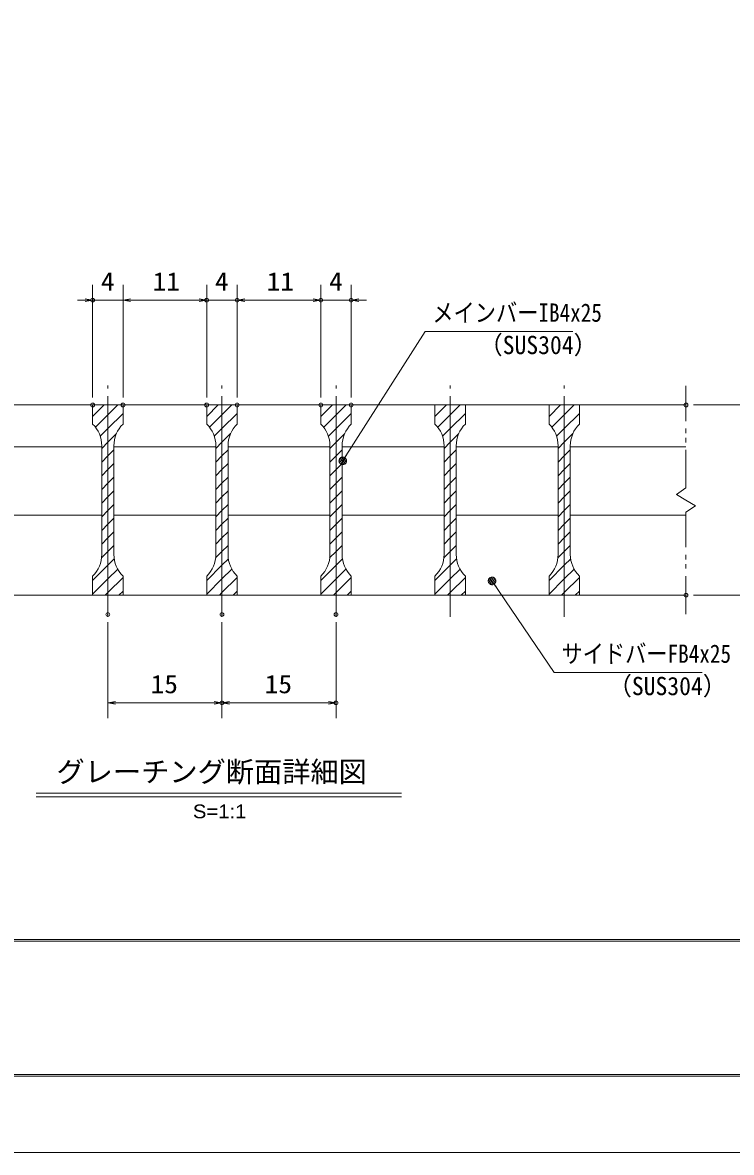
# Model space of a CAD drawing. Units: millimetres, scale not verified, with parts at other scales. Extents: x -1050 to 1050, y -742 to 742.
# Drawn here: x -626 to -161, y -742 to 0 of the extents above; entities that cross this region are included whole.
import ezdxf
from ezdxf.enums import TextEntityAlignment as Align

# ---------------------------------------------------------------- set-up
doc = ezdxf.new("R2010")
doc.units = ezdxf.units.MM
doc.header["$LTSCALE"] = 5
doc.header["$PDMODE"] = 32
doc.header["$PDSIZE"] = 2.5
doc.linetypes.add('CHAIN1', pattern=[8, 5, -1, 1, -1])
doc.linetypes.add('DOUBLE_CHAIN1', pattern=[8.8, 5, -1, 0.6, -0.6, 0.6, -1])
for name, color, linetype, lineweight in [('0-0_7-図\u3000枠', 4, 'Continuous', 9), ('0-3_寸法注釈', 2, 'Continuous', 9), ('0-4_0', 2, 'Continuous', 9), ('0-5_DEFPOINTS', 134, 'Continuous', 9), ('0-6_蓋', 5, 'Continuous', 9), ('0-7_想像線', 134, 'DOUBLE_CHAIN1', 9), ('0-8_中心線', 6, 'CHAIN1', 9), ('0-9_ハッチング', 4, 'Continuous', 9)]:
    doc.layers.add(name, color=color, linetype=linetype, lineweight=lineweight)
doc.styles.add('HG丸ｺﾞｼｯｸM-PRO', font='')
doc.styles.add('ＭＳ ゴシック', font='')
doc.styles.get('HG丸ｺﾞｼｯｸM-PRO').set_extended_font_data('HG丸ｺﾞｼｯｸM-PRO')
doc.styles.get('ＭＳ ゴシック').set_extended_font_data('MS Gothic')

# ---------------------------------------------------------------- blocks, each defined once
blk = doc.blocks.new('_OPEN')
at = {"layer": '0-4_0'}
blk.add_line((0, 0), (-5, 0), dxfattribs=at)
blk.add_lwpolyline([(-5, 0.833), (0, 0), (-5, -0.833)], dxfattribs=at)
blk = doc.blocks.new('_Dot')
at = {"layer": '0-4_0'}
for p, q in [((-2.5, 0), (-5, 0)), ((2.445, 0.5), (-2.445, 0.5)), ((1.997, 1.5), (-1.997, 1.5)), ((2.289, -0.995), (-2.289, -0.995)), ((1.499, -1.995), (-1.499, -1.995))]:
    blk.add_line(p, q, dxfattribs=at)
for points in [[(2.5, 0), (2.48, 0.313), (2.421, 0.622), (2.324, 0.92), (2.191, 1.204), (2.023, 1.469), (1.822, 1.711), (1.594, 1.926), (1.34, 2.111), (1.064, 2.262), (0.773, 2.378), (0.468, 2.456), (0.157, 2.495), (-0.157, 2.495), (-0.468, 2.456), (-0.773, 2.378), (-1.064, 2.262), (-1.34, 2.111), (-1.594, 1.926), (-1.822, 1.711), (-2.023, 1.469), (-2.191, 1.204), (-2.324, 0.92), (-2.421, 0.622), (-2.48, 0.313), (-2.5, 0), (0, 0)], [(-2.5, 0), (-2.48, -0.313), (-2.421, -0.622), (-2.324, -0.92), (-2.191, -1.204), (-2.023, -1.469), (-1.822, -1.711), (-1.594, -1.926), (-1.34, -2.111), (-1.064, -2.262), (-0.773, -2.378), (-0.468, -2.456), (-0.157, -2.495), (0.157, -2.495), (0.468, -2.456), (0.773, -2.378), (1.064, -2.262), (1.34, -2.111), (1.594, -1.926), (1.822, -1.711), (2.023, -1.469), (2.191, -1.204), (2.324, -0.92), (2.421, -0.622), (2.48, -0.313), (2.5, 0), (0, 0)]]:
    blk.add_lwpolyline(points, close=True, dxfattribs=at)

msp = doc.modelspace()

# ---------------------------------------------------------------- linework, layer by layer
at = {"layer": '0-0_7-図\u3000枠'}
for p, q in [((998.75, -602.5), (-973.75, -602.5)), ((998.75, -603.75), (-973.75, -603.75)), ((1000, -692.5), (-975, -692.5)), ((998.75, -691.25), (-973.75, -691.25))]:
    msp.add_line(p, q, dxfattribs=at)
at = {"layer": '0-3_寸法注釈'}
for p, q in [((-580.45, -246.308), (-580.45, -172.4)), ((-560.45, -246.308), (-560.45, -172.4)), ((-560.45, -246.308), (-560.45, -172.4)), ((-505.45, -246.308), (-505.45, -172.4)), ((-505.45, -246.308), (-505.45, -172.4)), ((-485.45, -246.308), (-485.45, -172.4)), ((-485.45, -246.308), (-485.45, -172.4)), ((-430.45, -246.308), (-430.45, -172.4)), ((-430.45, -246.308), (-430.45, -172.4)), ((-410.45, -246.308), (-410.45, -172.4)), ((-585.45, -182.4), (-590.45, -182.4)), ((-560.45, -182.4), (-580.45, -182.4)), ((-555.45, -182.4), (-510.45, -182.4)), ((-555.45, -182.4), (-550.45, -182.4)), ((-510.45, -182.4), (-515.45, -182.4)), ((-505.45, -182.4), (-485.45, -182.4)), ((-480.45, -182.4), (-475.45, -182.4)), ((-480.45, -182.4), (-435.45, -182.4)), ((-435.45, -182.4), (-440.45, -182.4)), ((-430.45, -182.4), (-410.45, -182.4)), ((-405.45, -182.4), (-400.45, -182.4)), ((-185.45, -251.308), (-130.285, -251.308)), ((-185.45, -376.308), (-130.285, -376.308)), ((-570.45, -394.01), (-570.45, -457.029)), ((-495.45, -394.01), (-495.45, -457.029)), ((-495.45, -394.01), (-495.45, -457.029)), ((-420.45, -394.01), (-420.45, -457.029)), ((-565.45, -447.029), (-500.45, -447.029)), ((-490.45, -447.029), (-425.45, -447.029)), ((-617.576, -506.327), (-377.371, -506.327)), ((-617.576, -508.827), (-377.371, -508.827))]:
    msp.add_line(p, q, dxfattribs=at)
for points in [[(-264.764, -202.917), (-361.954, -202.917), (-415.465, -287.166)], [(-179.864, -427.052), (-277.054, -427.052), (-317.364, -367.732)]]:
    msp.add_lwpolyline(points, dxfattribs=at)
at = {"layer": '0-5_DEFPOINTS'}
msp.add_lwpolyline([(-1050, -742.5), (-1050, 742.5), (1050, 742.5), (1050, -742.5)], close=True, dxfattribs=at)
for p in [(-580.45, -182.4), (-505.45, -182.4), (-485.45, -182.4), (-430.45, -182.4), (-410.45, -182.4), (-580.45, -251.308), (-560.45, -251.308), (-505.45, -251.308), (-485.45, -251.308), (-430.45, -251.308), (-410.45, -251.308), (-190.45, -251.308), (-190.45, -376.308), (-570.45, -389.01), (-495.45, -389.01), (-420.45, -389.01), (-495.45, -447.029), (-420.45, -447.029)]:
    msp.add_point(p, dxfattribs=at)
at = {"layer": '0-6_蓋'}
for p, q in [((-800.45, -251.308), (-190.45, -251.308)), ((-580.45, -263.808), (-580.45, -251.308)), ((-560.45, -251.308), (-580.45, -251.308)), ((-560.45, -263.808), (-560.45, -251.308)), ((-485.45, -251.308), (-505.45, -251.308)), ((-505.45, -263.808), (-505.45, -251.308)), ((-485.45, -263.808), (-485.45, -251.308)), ((-430.45, -263.808), (-430.45, -251.308)), ((-410.45, -251.308), (-430.45, -251.308)), ((-410.45, -263.808), (-410.45, -251.308)), ((-355.45, -263.808), (-355.45, -251.308)), ((-335.45, -251.308), (-355.45, -251.308)), ((-335.45, -263.808), (-335.45, -251.308)), ((-260.45, -251.308), (-280.45, -251.308)), ((-280.45, -263.808), (-280.45, -251.308)), ((-260.45, -263.808), (-260.45, -251.308)), ((-641.45, -278.808), (-574.45, -278.808)), ((-574.45, -278.091), (-574.45, -349.525)), ((-566.45, -278.091), (-566.45, -349.525)), ((-566.45, -278.808), (-499.45, -278.808)), ((-499.45, -278.091), (-499.45, -349.525)), ((-491.45, -278.091), (-491.45, -349.525)), ((-491.45, -278.808), (-424.45, -278.808)), ((-424.45, -278.091), (-424.45, -349.525)), ((-416.45, -278.091), (-416.45, -349.525)), ((-416.45, -278.808), (-349.45, -278.808)), ((-349.45, -278.091), (-349.45, -349.525)), ((-341.45, -278.091), (-341.45, -349.525)), ((-341.45, -278.808), (-274.45, -278.808)), ((-274.45, -278.091), (-274.45, -349.525)), ((-266.45, -278.091), (-266.45, -349.525)), ((-266.45, -278.808), (-190.45, -278.808)), ((-641.45, -323.808), (-574.45, -323.808)), ((-566.45, -323.808), (-499.45, -323.808)), ((-491.45, -323.808), (-424.45, -323.808)), ((-416.45, -323.808), (-349.45, -323.808)), ((-341.45, -323.808), (-274.45, -323.808)), ((-266.45, -323.808), (-190.45, -323.808)), ((-580.45, -363.808), (-580.45, -376.308)), ((-560.45, -363.808), (-560.45, -376.308)), ((-505.45, -363.808), (-505.45, -376.308)), ((-485.45, -363.808), (-485.45, -376.308)), ((-430.45, -363.808), (-430.45, -376.308)), ((-410.45, -363.808), (-410.45, -376.308)), ((-355.45, -363.808), (-355.45, -376.308)), ((-335.45, -363.808), (-335.45, -376.308)), ((-280.45, -363.808), (-280.45, -376.308)), ((-260.45, -363.808), (-260.45, -376.308)), ((-800.45, -376.308), (-190.45, -376.308)), ((-580.45, -376.308), (-560.45, -376.308)), ((-505.45, -376.308), (-485.45, -376.308)), ((-430.45, -376.308), (-410.45, -376.308)), ((-355.45, -376.308), (-335.45, -376.308)), ((-280.45, -376.308), (-260.45, -376.308))]:
    msp.add_line(p, q, dxfattribs=at)
for centre, start, end in [((-594.45, -278.091), 0, 45.573), ((-546.45, -278.091), 134.427, 180), ((-519.45, -278.091), 0, 45.573), ((-471.45, -278.091), 134.427, 180), ((-444.45, -278.091), 0, 45.573), ((-396.45, -278.091), 134.427, 180), ((-369.45, -278.091), 0, 45.573), ((-321.45, -278.091), 134.427, 180), ((-294.45, -278.091), 0, 45.573), ((-246.45, -278.091), 134.427, 180), ((-594.45, -349.525), 314.427, 0), ((-546.45, -349.525), 180, 225.573), ((-519.45, -349.525), 314.427, 0), ((-471.45, -349.525), 180, 225.573), ((-444.45, -349.525), 314.427, 0), ((-396.45, -349.525), 180, 225.573), ((-369.45, -349.525), 314.427, 0), ((-321.45, -349.525), 180, 225.573), ((-294.45, -349.525), 314.427, 0), ((-246.45, -349.525), 180, 225.573)]:
    msp.add_arc(centre, 20, start, end, dxfattribs=at)
at = {"layer": '0-7_想像線'}
for p, q in [((-190.45, -305.859), (-190.45, -238.808)), ((-184.157, -317.545), (-190.45, -313.808)), ((-190.45, -321.757), (-184.157, -317.545)), ((-190.45, -388.808), (-190.45, -321.757))]:
    msp.add_line(p, q, dxfattribs=at)
msp.add_lwpolyline([(-190.45, -305.859), (-196.743, -310.072), (-190.45, -313.808)], dxfattribs=at)
at = {"layer": '0-8_中心線'}
for p, q in [((-570.45, -390.535), (-570.45, -238.606)), ((-495.45, -390.535), (-495.45, -238.606)), ((-420.45, -390.535), (-420.45, -238.606)), ((-345.45, -390.535), (-345.45, -238.606)), ((-270.45, -390.535), (-270.45, -238.606))]:
    msp.add_line(p, q, dxfattribs=at)
at = {"layer": '0-9_ハッチング'}
for p, q in [((-580.45, -251.308), (-580.45, -263.808)), ((-580.45, -258.891), (-572.868, -251.308)), ((-505.45, -251.308), (-505.45, -263.808)), ((-505.45, -258.891), (-497.868, -251.308)), ((-430.45, -251.308), (-430.45, -263.808)), ((-430.45, -258.891), (-422.868, -251.308)), ((-355.45, -251.308), (-355.45, -263.808)), ((-355.45, -258.891), (-347.868, -251.308)), ((-280.45, -251.308), (-280.45, -263.808)), ((-280.45, -258.891), (-272.868, -251.308)), ((-574.45, -278.091), (-574.45, -349.525)), ((-570.45, -284.812), (-566.45, -280.812)), ((-566.45, -349.525), (-566.45, -278.091)), ((-499.45, -278.091), (-499.45, -349.525)), ((-495.45, -284.812), (-491.45, -280.812)), ((-491.45, -349.525), (-491.45, -278.091)), ((-424.45, -278.091), (-424.45, -349.525)), ((-420.45, -284.812), (-416.45, -280.812)), ((-416.45, -349.525), (-416.45, -278.091)), ((-349.45, -278.091), (-349.45, -349.525)), ((-345.45, -284.812), (-341.45, -280.812)), ((-341.45, -349.525), (-341.45, -278.091)), ((-274.45, -278.091), (-274.45, -349.525)), ((-270.45, -284.812), (-266.45, -280.812)), ((-266.45, -349.525), (-266.45, -278.091)), ((-574.45, -288.812), (-570.45, -284.812)), ((-499.45, -288.812), (-495.45, -284.812)), ((-424.45, -288.812), (-420.45, -284.812)), ((-349.45, -288.812), (-345.45, -284.812)), ((-274.45, -288.812), (-270.45, -284.812)), ((-574.45, -297.792), (-570.45, -293.792)), ((-570.45, -293.792), (-566.45, -289.792)), ((-499.45, -297.792), (-495.45, -293.792)), ((-495.45, -293.792), (-491.45, -289.792)), ((-424.45, -297.792), (-420.45, -293.792)), ((-420.45, -293.792), (-416.45, -289.792)), ((-349.45, -297.792), (-345.45, -293.792)), ((-345.45, -293.792), (-341.45, -289.792)), ((-274.45, -297.792), (-270.45, -293.792)), ((-270.45, -293.792), (-266.45, -289.792)), ((-574.45, -306.772), (-570.45, -302.772)), ((-570.45, -302.772), (-566.45, -298.772)), ((-499.45, -306.772), (-495.45, -302.772)), ((-495.45, -302.772), (-491.45, -298.772)), ((-424.45, -306.772), (-420.45, -302.772)), ((-420.45, -302.772), (-416.45, -298.772)), ((-349.45, -306.772), (-345.45, -302.772)), ((-345.45, -302.772), (-341.45, -298.772)), ((-274.45, -306.772), (-270.45, -302.772)), ((-270.45, -302.772), (-266.45, -298.772)), ((-574.45, -315.752), (-570.45, -311.752)), ((-570.45, -311.752), (-566.45, -307.752)), ((-499.45, -315.752), (-495.45, -311.752)), ((-495.45, -311.752), (-491.45, -307.752)), ((-424.45, -315.752), (-420.45, -311.752)), ((-420.45, -311.752), (-416.45, -307.752)), ((-349.45, -315.752), (-345.45, -311.752)), ((-345.45, -311.752), (-341.45, -307.752)), ((-274.45, -315.752), (-270.45, -311.752)), ((-270.45, -311.752), (-266.45, -307.752)), ((-570.45, -320.733), (-566.45, -316.733)), ((-495.45, -320.733), (-491.45, -316.733)), ((-420.45, -320.733), (-416.45, -316.733)), ((-345.45, -320.733), (-341.45, -316.733)), ((-270.45, -320.733), (-266.45, -316.733)), ((-574.45, -324.733), (-570.45, -320.733)), ((-570.45, -329.713), (-566.45, -325.713)), ((-499.45, -324.733), (-495.45, -320.733)), ((-495.45, -329.713), (-491.45, -325.713)), ((-424.45, -324.733), (-420.45, -320.733)), ((-420.45, -329.713), (-416.45, -325.713)), ((-349.45, -324.733), (-345.45, -320.733)), ((-345.45, -329.713), (-341.45, -325.713)), ((-274.45, -324.733), (-270.45, -320.733)), ((-270.45, -329.713), (-266.45, -325.713)), ((-574.45, -333.713), (-570.45, -329.713)), ((-499.45, -333.713), (-495.45, -329.713)), ((-424.45, -333.713), (-420.45, -329.713)), ((-349.45, -333.713), (-345.45, -329.713)), ((-274.45, -333.713), (-270.45, -329.713)), ((-574.45, -342.693), (-570.45, -338.693)), ((-570.45, -338.693), (-566.45, -334.693)), ((-499.45, -342.693), (-495.45, -338.693)), ((-495.45, -338.693), (-491.45, -334.693)), ((-424.45, -342.693), (-420.45, -338.693)), ((-420.45, -338.693), (-416.45, -334.693)), ((-349.45, -342.693), (-345.45, -338.693)), ((-345.45, -338.693), (-341.45, -334.693)), ((-274.45, -342.693), (-270.45, -338.693)), ((-270.45, -338.693), (-266.45, -334.693)), ((-563.164, -376.308), (-560.45, -373.594)), ((-488.164, -376.308), (-485.45, -373.594)), ((-413.164, -376.308), (-410.45, -373.594)), ((-338.164, -376.308), (-335.45, -373.594)), ((-263.164, -376.308), (-260.45, -373.594))]:
    msp.add_line(p, q, dxfattribs=at)
for points in [[(-580.45, -363.808), (-580.45, -376.308), (-570.45, -376.308), (-570.45, -251.308), (-580.45, -251.308)], [(-578.56, -265.981), (-570.45, -257.871), (-563.888, -251.308)], [(-570.45, -251.308), (-570.45, -376.308), (-560.45, -376.308), (-560.45, -363.808)], [(-560.45, -263.808), (-560.45, -251.308), (-570.45, -251.308)], [(-505.45, -363.808), (-505.45, -376.308), (-495.45, -376.308), (-495.45, -251.308), (-505.45, -251.308)], [(-503.56, -265.981), (-495.45, -257.871), (-488.888, -251.308)], [(-495.45, -251.308), (-495.45, -376.308), (-485.45, -376.308), (-485.45, -363.808)], [(-485.45, -263.808), (-485.45, -251.308), (-495.45, -251.308)], [(-430.45, -363.808), (-430.45, -376.308), (-420.45, -376.308), (-420.45, -251.308), (-430.45, -251.308)], [(-428.56, -265.981), (-420.45, -257.871), (-413.888, -251.308)], [(-420.45, -251.308), (-420.45, -376.308), (-410.45, -376.308), (-410.45, -363.808)], [(-410.45, -263.808), (-410.45, -251.308), (-420.45, -251.308)], [(-355.45, -363.808), (-355.45, -376.308), (-345.45, -376.308), (-345.45, -251.308), (-355.45, -251.308)], [(-353.56, -265.981), (-345.45, -257.871), (-338.888, -251.308)], [(-345.45, -251.308), (-345.45, -376.308), (-335.45, -376.308), (-335.45, -363.808)], [(-335.45, -263.808), (-335.45, -251.308), (-345.45, -251.308)], [(-280.45, -363.808), (-280.45, -376.308), (-270.45, -376.308), (-270.45, -251.308), (-280.45, -251.308)], [(-278.56, -265.981), (-270.45, -257.871), (-263.888, -251.308)], [(-270.45, -251.308), (-270.45, -376.308), (-260.45, -376.308), (-260.45, -363.808)], [(-260.45, -263.808), (-260.45, -251.308), (-270.45, -251.308)], [(-575.45, -271.851), (-570.45, -266.851), (-560.45, -256.851)], [(-500.45, -271.851), (-495.45, -266.851), (-485.45, -256.851)], [(-425.45, -271.851), (-420.45, -266.851), (-410.45, -256.851)], [(-350.45, -271.851), (-345.45, -266.851), (-335.45, -256.851)], [(-275.45, -271.851), (-270.45, -266.851), (-260.45, -256.851)], [(-574.45, -279.831), (-570.45, -275.831), (-564.717, -270.098)], [(-499.45, -279.831), (-495.45, -275.831), (-489.717, -270.098)], [(-424.45, -279.831), (-420.45, -275.831), (-414.717, -270.098)], [(-349.45, -279.831), (-345.45, -275.831), (-339.717, -270.098)], [(-274.45, -279.831), (-270.45, -275.831), (-264.717, -270.098)], [(-574.636, -351.859), (-570.45, -347.673), (-566.45, -343.673)], [(-499.636, -351.859), (-495.45, -347.673), (-491.45, -343.673)], [(-424.636, -351.859), (-420.45, -347.673), (-416.45, -343.673)], [(-349.636, -351.859), (-345.45, -347.673), (-341.45, -343.673)], [(-274.636, -351.859), (-270.45, -347.673), (-266.45, -343.673)], [(-580.45, -366.654), (-570.45, -356.654), (-566.219, -352.423)], [(-505.45, -366.654), (-495.45, -356.654), (-491.219, -352.423)], [(-430.45, -366.654), (-420.45, -356.654), (-416.219, -352.423)], [(-355.45, -366.654), (-345.45, -356.654), (-341.219, -352.423)], [(-280.45, -366.654), (-270.45, -356.654), (-266.219, -352.423)], [(-580.45, -375.634), (-570.45, -365.634), (-563.952, -359.136)], [(-505.45, -375.634), (-495.45, -365.634), (-488.952, -359.136)], [(-430.45, -375.634), (-420.45, -365.634), (-413.952, -359.136)], [(-355.45, -375.634), (-345.45, -365.634), (-338.952, -359.136)], [(-280.45, -375.634), (-270.45, -365.634), (-263.952, -359.136)], [(-572.144, -376.308), (-570.45, -374.614), (-560.45, -364.614)], [(-497.144, -376.308), (-495.45, -374.614), (-485.45, -364.614)], [(-422.144, -376.308), (-420.45, -374.614), (-410.45, -364.614)], [(-347.144, -376.308), (-345.45, -374.614), (-335.45, -364.614)], [(-272.144, -376.308), (-270.45, -374.614), (-260.45, -364.614)]]:
    msp.add_lwpolyline(points, dxfattribs=at)
for centre, start, end in [((-594.45, -278.091), 0, 45.573), ((-546.45, -278.091), 134.427, 180), ((-519.45, -278.091), 0, 45.573), ((-471.45, -278.091), 134.427, 180), ((-444.45, -278.091), 0, 45.573), ((-396.45, -278.091), 134.427, 180), ((-369.45, -278.091), 0, 45.573), ((-321.45, -278.091), 134.427, 180), ((-294.45, -278.091), 0, 45.573), ((-246.45, -278.091), 134.427, 180), ((-594.45, -349.525), 314.427, 0), ((-546.45, -349.525), 180, 225.573), ((-519.45, -349.525), 314.427, 0), ((-471.45, -349.525), 180, 225.573), ((-444.45, -349.525), 314.427, 0), ((-396.45, -349.525), 180, 225.573), ((-369.45, -349.525), 314.427, 0), ((-321.45, -349.525), 180, 225.573), ((-294.45, -349.525), 314.427, 0), ((-246.45, -349.525), 180, 225.573)]:
    msp.add_arc(centre, 20, start, end, dxfattribs=at)

# ---------------------------------------------------------------- block references
at = {"layer": '0-3_寸法注釈'}
for p in [(-580.45, -182.4), (-505.45, -182.4), (-505.45, -182.4), (-430.45, -182.4), (-430.45, -182.4), (-495.45, -447.029), (-420.45, -447.029)]:
    msp.add_blockref('_OPEN', p, dxfattribs=at)
for name, p, rotation in [('_OPEN', (-560.45, -182.4), 180), ('_OPEN', (-560.45, -182.4), 180), ('_OPEN', (-485.45, -182.4), 180), ('_OPEN', (-485.45, -182.4), 180), ('_OPEN', (-410.45, -182.4), 180), ('_Dot', (-416.009, -288.006), 237.09638), ('_Dot', (-317.936, -366.911), 124.85308), ('_OPEN', (-570.45, -447.029), 180), ('_OPEN', (-495.45, -447.029), 180)]:
    msp.add_blockref(name, p, dxfattribs=dict(at, rotation=rotation))

# ---------------------------------------------------------------- texts
at = {"layer": '0-3_寸法注釈', "color": 7}
for s, height, style, width, p in [('4', 12.02, 'ＭＳ ゴシック', 1.1, (-575.035, -179.713)), ('11', 12.02, 'ＭＳ ゴシック', 1.1, (-541.028, -179.713)), ('4', 12.02, 'ＭＳ ゴシック', 1.1, (-500.035, -179.713)), ('11', 12.02, 'ＭＳ ゴシック', 1.1, (-466.028, -179.713)), ('4', 12.02, 'ＭＳ ゴシック', 1.1, (-425.035, -179.713)), ('メインバーIB4x25', 12.03, 'ＭＳ ゴシック', 0.85, (-357.177, -200.23)), ('（SUS304）', 12.02, 'ＭＳ ゴシック', 0.95, (-326.468, -221.473)), ('サイドバーFB4x25', 12.03, 'ＭＳ ゴシック', 0.85, (-272.277, -424.365)), ('15', 12.02, 'ＭＳ ゴシック', 1.1, (-542.338, -444.342)), ('15', 12.02, 'ＭＳ ゴシック', 1.1, (-467.338, -444.342)), ('（SUS304）', 12.02, 'ＭＳ ゴシック', 0.95, (-241.567, -445.609)), ('S=1:1', 9.062, 'HG丸ｺﾞｼｯｸM-PRO', 1.1, (-514.549, -525.628))]:
    msp.add_text(s, height=height, dxfattribs=dict(at, style=style, width=width)).set_placement(p, align=Align.BOTTOM_LEFT)
at = {"layer": '0-3_寸法注釈', "color": 7, "style": 'HG丸ｺﾞｼｯｸM-PRO'}
msp.add_text('グレーチング断面詳細図', height=13.6, dxfattribs=at).set_placement((-604.214, -503.216), align=Align.BOTTOM_LEFT)

doc.saveas('drawing.dxf')
